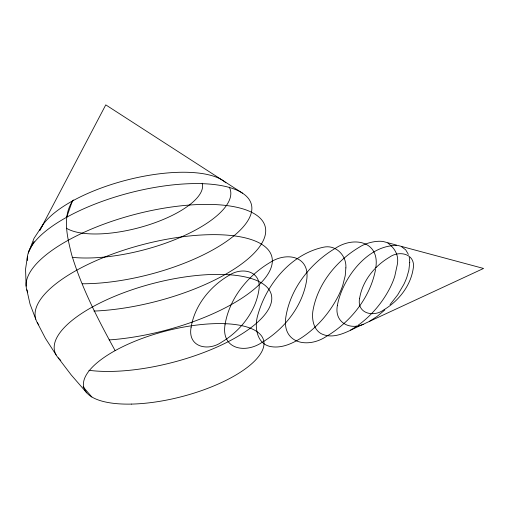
<?xml version="1.0" encoding="UTF-8"?>
<svg xmlns="http://www.w3.org/2000/svg" width="509" height="509" viewBox="0 0 509 509"><rect width="100%" height="100%" fill="white"/><g stroke="black" fill="none" stroke-linecap="round" stroke-linejoin="round"><path stroke-width="0.76" d="M73.423 199.954C61.716 215.631 67.296 236.984 71.565 254.379C81.784 288.228 98.205 319.747 115.136 350.637M409.713 262.682L408.861 270.164L406.92 277.042A291.46 105.872 -14.7 0 1 403.758 284.525L397.714 294.845L390.028 304.624M375.769 267.88C380.096 241.381 354.003 235.934 335.52 248.207M27.403 256.727L25.565 269.089L26.137 286.179M375.585 269.356C370.31 297.58 350.58 322.191 326.116 336.583C307.633 348.786 281.617 343.435 285.873 316.91C290.467 288.164 310.554 263.153 335.138 248.417M66.704 217.235L72.329 201.055M28.256 253.037L34.058 238.282L42.743 225.086M29.013 251.007L34.058 241.412M39.715 230.628L105.77 104.873L242.481 193.153M384.829 309.962L377.099 316.42L369.68 321.173M358.266 325.162C371.43 315.605 382.227 302.855 389.729 288.431A339.751 123.413 -14.7 0 0 394.774 276.26L397.065 265.634A140.446 51.015 -14.7 0 0 387.839 243.079M363.362 324.227C350.567 329.412 335.068 341.011 320.734 333.446C313.461 328.929 311.877 319.48 312.8 311.591C317.139 284.525 336.099 260.952 359.341 247.189A16.441 5.974 -14.7 0 1 384.779 241.94L396.632 245.122M401.62 246.731L405.705 249.849L408.371 254.373M86.753 392.833L71.241 374.98L58.185 357.833M83.082 386.789L91.83 396.975M56.155 354.983L45.441 338.377L37.221 322.534M35.776 319.2L30.031 304.07L26.812 289.761M60.806 360.366A111.98 40.675 -14.7 0 1 164.649 280.675A111.98 40.675 -14.7 0 1 263.936 315.726A111.98 40.675 -14.7 0 1 88.929 370.298M38.779 324.844A122.103 44.353 -14.7 0 1 149.061 243.003A122.103 44.353 -14.7 0 1 270.572 269.045A122.103 44.353 -14.7 0 1 109.142 339.929M27.721 292.083A123.305 44.792 -14.7 0 1 150.594 210.701A123.305 44.792 -14.7 0 1 262.16 242.717A123.305 44.792 -14.7 0 1 93.936 311.088M27.327 260.602A115.588 41.986 -14.7 0 1 156.727 187.096A115.588 41.986 -14.7 0 1 245.293 224.38A115.588 41.986 -14.7 0 1 82.375 283.774M229.279 187.172A98.943 35.942 -14.7 0 1 182.585 236.392A98.943 35.942 -14.7 0 1 72.202 257.338M40.065 229.96A98.943 35.942 -14.7 0 1 127.714 179.811A98.943 35.942 -14.7 0 1 225.875 182.826M202.175 183.221A73.372 26.653 -14.7 0 1 150.244 224.348A73.372 26.653 -14.7 0 1 66.482 228.236M357.089 325.97A53.413 19.406 -14.7 0 1 350.548 330.042M409.242 257.357A188.419 68.441 -14.7 0 1 409.7 262.682M345.865 267.88L345.229 275.662L342.799 285.256A359.411 130.558 -14.7 0 1 338.351 295.914C329.724 312.825 316.897 327.809 300.914 338.173C291.644 343.95 280.548 348.881 269.452 346.324C257.09 343.072 254.678 328.057 257.21 317.292C265.354 285.422 290.372 254.201 323.635 247.183C336.156 244.454 346.75 255.868 345.865 267.88M191.072 327.465C187.49 347.087 207.927 351.662 221.402 342.296C240.083 331.232 255.327 312.278 258.82 290.518C262.402 270.89 241.966 266.322 228.49 275.687C209.803 286.745 194.559 305.699 191.072 327.465M225.01 324.844C221.148 348.932 244.772 353.793 261.556 342.71C284.073 329.387 302.441 306.545 306.641 280.319C310.509 256.231 286.885 251.376 270.094 262.453C247.584 275.783 229.215 298.618 225.01 324.844M359.634 298.274C356.453 313.366 373.396 317.591 383.582 309.981C398.337 301.245 410.375 286.281 413.13 269.096C416.317 254.004 399.368 249.779 389.181 257.389C374.427 266.124 362.395 281.089 359.634 298.274M337.391 305.381C333.885 323.196 351.261 331.308 365.589 323.183L483.55 268.453L398.305 245.567C368.026 243.773 342.226 278.608 337.391 305.381M131.481 404.089A92.931 33.759 -14.7 0 0 263.942 342.207A92.931 33.759 -14.7 0 0 125.71 345.261A92.931 33.759 -14.7 0 0 131.481 404.089"/></g></svg>
